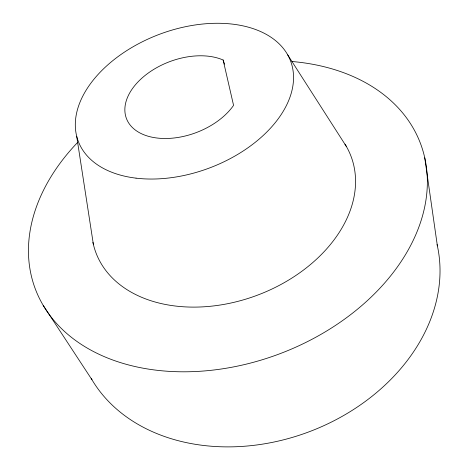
<?xml version="1.0" encoding="UTF-8"?>
<svg xmlns="http://www.w3.org/2000/svg" width="469" height="469" viewBox="0 0 469 469"><rect width="100%" height="100%" fill="white"/><g stroke="black" fill="none" stroke-linecap="round" stroke-linejoin="round"><path stroke-width="0.7" d="M43.183 305.348L91.983 379.773M287.737 54.92L346.468 146.633M223.138 60.014L233.568 105.367A60.378 37.872 -20.7 0 1 150.361 136.825A60.378 37.872 -20.7 0 1 137.786 82.145A60.378 37.872 -20.7 0 1 223.138 60.014L224.499 64.194M76.687 136.256L93.384 244.413M424.75 157.801L437.389 245.944M437.073 244.513A186.709 145.267 -20.7 0 1 311.199 430.988A186.709 145.267 -20.7 0 1 91.238 378.506M291.964 61.503A205.856 146.99 -20.7 0 1 406.945 252.181A205.856 146.99 -20.7 0 1 117.643 361.693A205.856 146.99 -20.7 0 1 77.321 142.752M344.996 144.165A136.356 96.743 -20.7 0 1 259.492 294.391A136.356 96.743 -20.7 0 1 92.915 242.309M136.033 178.15A113.492 71.37 -20.7 0 0 293.318 72.847A113.492 71.37 -20.7 0 0 123.91 52.475A113.492 71.37 -20.7 0 0 136.033 178.15"/></g></svg>
